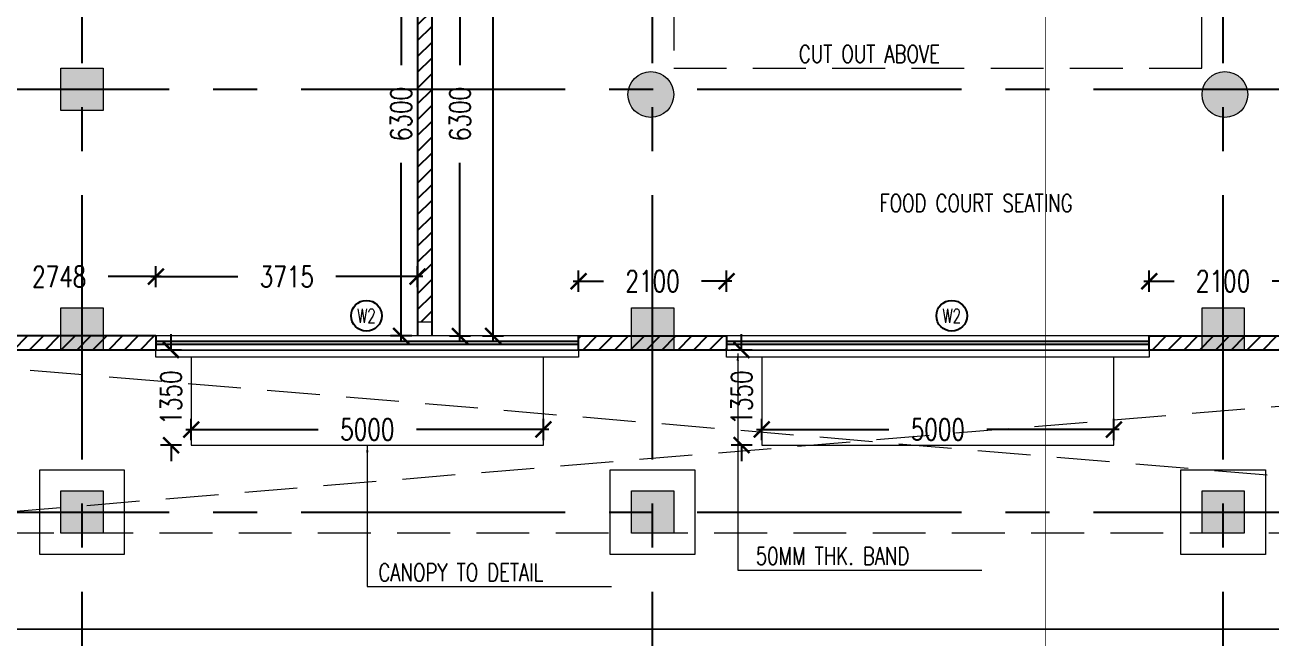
# Model space of a CAD drawing. Header units: millimetres. Extents: x -2076597 to 16308595, y -4402071 to 17875273.
# Drawn here: x -2051059 to -2033367, y -4239598 to -4230897 of the extents above; entities that cross this region are included whole.
import ezdxf
from ezdxf.enums import TextEntityAlignment as Align
from ezdxf.lldxf.tags import DXFTag

# ---------------------------------------------------------------- set-up
doc = ezdxf.new("R2010")
doc.units = ezdxf.units.MM
for name, pattern in [('CENTER', [50.8, 31.75, -6.35, 6.35, -6.35]), ('CENTER2', [1.125, 0.75, -0.125, 0.125, -0.125]), ('DASHDOT', [1, 0.5, -0.25, 0, -0.25]), ('DASHED2', [0.375, 0.25, -0.125]), ('Demolished', [4.8, 3.2, -1.6]), ('Overhead', [3.96875, 2.38125, -1.5875])]:
    doc.linetypes.add(name, pattern=pattern)
for name, color, linetype, lineweight in [('A- GLAZING', 5, 'Continuous', 9), ('A- LIGHT LINE', 8, 'Continuous', 9), ('A- REF LINES', 5, 'Continuous', 9), ('A- SHAFT', 8, 'Continuous', 9), ('A-COL HATCH', 252, 'Continuous', 9), ('A-DETL-DEMO', 6, 'Demolished', 9), ('A-DETL-GENF', 92, 'Continuous', 9), ('A-ELEV FINEWALL', 6, 'Continuous', 9), ('A-FLOR', 1, 'Continuous', 9), ('S-COL HATCH', 251, 'Continuous', 9), ('S-COLS', 7, 'Continuous', 9), ('S-STRS-MBND', 31, 'Overhead', 9)]:
    doc.layers.add(name, color=color, linetype=linetype, lineweight=lineweight)
for name, color, linetype in [('A-DIMS', 4, 'Continuous'), ('A-GRID', 8, 'CENTER'), ('A-PARAPET WALL', 4, 'Continuous'), ('A-SCHED', 1, 'Continuous'), ('A-SETBACK', 3, 'Continuous'), ('A-TXTROOM', 3, 'Continuous'), ('A-WALL', 2, 'Continuous'), ('A-WALL HATCH', 8, 'Continuous'), ('S-GRID', 252, 'CENTER2')]:
    doc.layers.add(name, color=color, linetype=linetype)
doc.styles.add('DIM 100', font='romans.shx', dxfattribs={"width": 0.8})
doc.styles.add('ROMANS', font='romans.shx', dxfattribs={"width": 0.75})
tags = doc.linetypes.add('Sheet-A1-BLOCK-12$0$DASHDOT2', pattern=[0.5, 0.25, -0.125, 0, -0.125]).pattern_tags.tags
tags[10:11] = [DXFTag(74, 4), DXFTag(75, 0), DXFTag(340, '0'), DXFTag(46, 1.0), DXFTag(50, 0.0), DXFTag(44, 0.0), DXFTag(45, 0.0)]
tags[8:9] = [DXFTag(74, 4), DXFTag(75, 0), DXFTag(340, '0'), DXFTag(46, 1.0), DXFTag(50, 0.0), DXFTag(44, 0.0), DXFTag(45, 0.0)]
tags[6:7] = [DXFTag(74, 4), DXFTag(75, 0), DXFTag(340, '0'), DXFTag(46, 1.0), DXFTag(50, 0.0), DXFTag(44, 0.0), DXFTag(45, 0.0)]
tags[4:5] = [DXFTag(74, 4), DXFTag(75, 0), DXFTag(340, '0'), DXFTag(46, 1.0), DXFTag(50, 0.0), DXFTag(44, 0.0), DXFTag(45, 0.0)]
doc.dimstyles.new('1_100 MJR', dxfattribs={"dimscale": 100, "dimtxt": 1.75, "dimasz": 1, "dimexe": 1, "dimexo": 0, "dimgap": 0.09, "dimtad": 0, "dimdsep": 46, "dimtxsty": 'DIM 100', "dimblk": 'ARCHTICK', "dimcen": 0.09, "dimdle": 1, "dimclrd": 8, "dimclre": 8, "dimclrt": 256, "dimazin": 0, "dimtfac": 1, "dimtofl": 0, "dimtmove": 1, "dimatfit": 3, "dimfxl": 0, "dimtolj": 1, "dimtzin": 0, "dimlwd": -1, "dimlwe": -1, "dimarcsym": 0})
doc.dimstyles.new('DIMM-100', dxfattribs={"dimscale": 150, "dimtxt": 2, "dimasz": 1.5, "dimexe": 1, "dimexo": 0, "dimgap": 2, "dimtad": 0, "dimtoh": 1, "dimdec": 0, "dimzin": 0, "dimdsep": 46, "dimtxsty": 'ROMANS', "dimblk": 'ARCHTICK', "dimcen": 1.5, "dimdle": 0.5, "dimclrd": 8, "dimclre": 8, "dimclrt": 256, "dimazin": 0, "dimtfac": 1, "dimtdec": 0, "dimtix": 1, "dimtofl": 0, "dimtmove": 2, "dimatfit": 3, "dimldrblk": 'DOT', "dimfxl": 0, "dimtolj": 1, "dimtzin": 0, "dimarcsym": 0})
pattern_1 = [(45, (-2740619.58, -3139859.15), (-112.253202, 112.253202), [])]

# ---------------------------------------------------------------- blocks, each defined once
blk = doc.blocks.new('Family - ___-240295-0_ ground floor')
at = {"layer": 'A-SETBACK', "linetype": 'DASHDOT', "lineweight": -2, "ltscale": 2000, "const_width": 25}
blk.add_lwpolyline([(76480, 233663), (47866, 236124), (29166, 193452), (70915, 193452)], close=True, dxfattribs=at)
blk = doc.blocks.new('_ArchTick')
at = {"color": 0, "linetype": 'ByBlock', "const_width": 0.15}
blk.add_lwpolyline([(-0.5, -0.5), (0.5, 0.5)], dxfattribs=at)
blk = doc.blocks.new('*D553')
at = {"layer": 'A-DIMS', "color": 8, "lineweight": -2, "transparency": 16777216}
for p, q in [((-2035098, -4234684), (-2035098, -4234384)), ((-2032998, -4234684), (-2032998, -4234384)), ((-2035173, -4234534), (-2034744, -4234534)), ((-2032923, -4234534), (-2033351, -4234534))]:
    blk.add_line(p, q, dxfattribs=at)
at = {"layer": 'Defpoints', "color": 0, "transparency": 16777216}
for p in [(-2035098, -4234534), (-2035098, -4235311), (-2032998, -4235311)]:
    blk.add_point(p, dxfattribs=at)
at = {"layer": 'A-DIMS', "color": 8, "lineweight": -2, "transparency": 16777216, "xscale": 225, "yscale": 225, "zscale": 225, "rotation": 180}
blk.add_blockref('_ArchTick', (-2035098, -4234534), dxfattribs=at)
at = {"layer": 'A-DIMS', "color": 8, "lineweight": -2, "transparency": 16777216, "xscale": 225, "yscale": 225, "zscale": 225}
blk.add_blockref('_ArchTick', (-2032998, -4234534), dxfattribs=at)
at = {"layer": 'A-DIMS', "transparency": 16777216, "insert": (-2034048, -4234534), "char_height": 300, "attachment_point": 5, "style": 'ROMANS'}
blk.add_mtext('\\A1;2100', dxfattribs=at)
blk = doc.blocks.new('_Dot')
at = {"color": 0, "linetype": 'ByBlock', "lineweight": -2}
blk.add_line((-0.5, 0), (-1, 0), dxfattribs=at)
at = {"color": 0, "linetype": 'ByBlock', "const_width": 0.5}
blk.add_lwpolyline([(-0.25, 0, 1), (0.25, 0, 1)], format="xyb", close=True, dxfattribs=at)
blk = doc.blocks.new('*D554')
at = {"layer": 'A-DIMS', "color": 8, "lineweight": -2, "transparency": 16777216}
for p, q in [((-2043198, -4234684), (-2043198, -4234384)), ((-2041098, -4234684), (-2041098, -4234384)), ((-2043273, -4234534), (-2042844, -4234534)), ((-2041023, -4234534), (-2041451, -4234534))]:
    blk.add_line(p, q, dxfattribs=at)
at = {"layer": 'Defpoints', "color": 0, "transparency": 16777216}
for p in [(-2043198, -4234534), (-2043198, -4235311), (-2041098, -4235311)]:
    blk.add_point(p, dxfattribs=at)
at = {"layer": 'A-DIMS', "color": 8, "lineweight": -2, "transparency": 16777216, "xscale": 225, "yscale": 225, "zscale": 225, "rotation": 180}
blk.add_blockref('_ArchTick', (-2043198, -4234534), dxfattribs=at)
at = {"layer": 'A-DIMS', "color": 8, "lineweight": -2, "transparency": 16777216, "xscale": 225, "yscale": 225, "zscale": 225}
blk.add_blockref('_ArchTick', (-2041098, -4234534), dxfattribs=at)
at = {"layer": 'A-DIMS', "transparency": 16777216, "insert": (-2042148, -4234534), "char_height": 300, "attachment_point": 5, "style": 'ROMANS'}
blk.add_mtext('\\A1;2100', dxfattribs=at)
blk = doc.blocks.new('*D555')
at = {"layer": 'A-DIMS', "color": 8, "lineweight": -2, "transparency": 16777216}
for p, q in [((-2044563, -4217911), (-2044263, -4217911)), ((-2044413, -4217836), (-2044413, -4225823)), ((-2044413, -4235386), (-2044413, -4227398)), ((-2044563, -4235311), (-2044263, -4235311))]:
    blk.add_line(p, q, dxfattribs=at)
at = {"layer": 'Defpoints', "color": 0, "transparency": 16777216}
for p in [(-2045283, -4217911), (-2044413, -4217911), (-2045283, -4235311)]:
    blk.add_point(p, dxfattribs=at)
at = {"layer": 'A-DIMS', "color": 8, "lineweight": -2, "transparency": 16777216, "xscale": 225, "yscale": 225, "zscale": 225}
for p, rotation in [((-2044413, -4217911), 90), ((-2044413, -4235311), 270)]:
    blk.add_blockref('_ArchTick', p, dxfattribs=dict(at, rotation=rotation))
at = {"layer": 'A-DIMS', "transparency": 16777216, "insert": (-2044413, -4226611), "char_height": 300, "attachment_point": 5, "rotation": 90, "style": 'ROMANS'}
blk.add_mtext('\\A1;17400', dxfattribs=at)
blk = doc.blocks.new('*D556')
at = {"layer": 'A-DIMS', "color": 8, "lineweight": -2, "transparency": 16777216}
for p, q in [((-2044883, -4228936), (-2044883, -4231469)), ((-2045033, -4229011), (-2044733, -4229011)), ((-2044883, -4235386), (-2044883, -4232852)), ((-2045033, -4235311), (-2044733, -4235311))]:
    blk.add_line(p, q, dxfattribs=at)
at = {"layer": 'Defpoints', "color": 0, "transparency": 16777216}
for p in [(-2045283, -4229011), (-2044883, -4229011), (-2045283, -4235311)]:
    blk.add_point(p, dxfattribs=at)
at = {"layer": 'A-DIMS', "color": 8, "lineweight": -2, "transparency": 16777216, "xscale": 225, "yscale": 225, "zscale": 225}
for p, rotation in [((-2044883, -4229011), 90), ((-2044883, -4235311), 270)]:
    blk.add_blockref('_ArchTick', p, dxfattribs=dict(at, rotation=rotation))
at = {"layer": 'A-DIMS', "transparency": 16777216, "insert": (-2044883, -4232161), "char_height": 300, "attachment_point": 5, "rotation": 90, "style": 'ROMANS'}
blk.add_mtext('\\A1;6300', dxfattribs=at)
blk = doc.blocks.new('SOP')
at = {"layer": 'A-SCHED', "color": 8}
blk.add_circle((0, 0), 218, dxfattribs=at)
at = {"layer": 'A-SCHED', "style": 'ROMANS', "width": 0.7}
blk.add_attdef('D2', text='', height=200, dxfattribs=at).set_placement((0, 0), align=Align.MIDDLE_CENTER)
blk = doc.blocks.new('*D561')
at = {"layer": 'A-DIMS', "color": 8, "lineweight": -2, "transparency": 16777216}
for p, q in [((-2009118, -4234911), (-2009118, -4234686)), ((-2009268, -4234911), (-2008968, -4234911)), ((-2009268, -4235311), (-2008968, -4235311)), ((-2009118, -4235311), (-2009118, -4235536))]:
    blk.add_line(p, q, dxfattribs=at)
at = {"layer": 'Defpoints', "color": 0, "transparency": 16777216}
for p in [(-2033748, -4234911), (-2009118, -4234911), (-2009445, -4235311, 0)]:
    blk.add_point(p, dxfattribs=at)
at = {"layer": 'A-DIMS', "color": 8, "lineweight": -2, "transparency": 16777216, "xscale": 225, "yscale": 225, "zscale": 225}
for p, rotation in [((-2009118, -4234911), 270), ((-2009118, -4235311), 90)]:
    blk.add_blockref('_ArchTick', p, dxfattribs=dict(at, rotation=rotation))
at = {"layer": 'A-DIMS', "transparency": 16777216, "insert": (-2009118, -4235111), "char_height": 300, "attachment_point": 5, "rotation": 90, "style": 'ROMANS'}
blk.add_mtext('\\A1;400', dxfattribs=at)
blk = doc.blocks.new('*D563')
at = {"layer": 'A-DIMS', "color": 8, "lineweight": -2, "transparency": 16777216}
for p, q in [((-2051946, -4234619), (-2051946, -4234319)), ((-2049198, -4234619), (-2049198, -4234319)), ((-2052021, -4234469), (-2051268, -4234469)), ((-2049123, -4234469), (-2049876, -4234469))]:
    blk.add_line(p, q, dxfattribs=at)
at = {"layer": 'Defpoints', "color": 0, "transparency": 16777216}
for p in [(-2051946, -4234469), (-2051946, -4235311), (-2049198, -4235311)]:
    blk.add_point(p, dxfattribs=at)
at = {"layer": 'A-DIMS', "color": 8, "lineweight": -2, "transparency": 16777216, "xscale": 225, "yscale": 225, "zscale": 225, "rotation": 180}
blk.add_blockref('_ArchTick', (-2051946, -4234469), dxfattribs=at)
at = {"layer": 'A-DIMS', "color": 8, "lineweight": -2, "transparency": 16777216, "xscale": 225, "yscale": 225, "zscale": 225}
blk.add_blockref('_ArchTick', (-2049198, -4234469), dxfattribs=at)
at = {"layer": 'A-DIMS', "transparency": 16777216, "insert": (-2050572, -4234469), "char_height": 300, "attachment_point": 5, "style": 'ROMANS'}
blk.add_mtext('\\A1;2748', dxfattribs=at)
blk = doc.blocks.new('*D564')
at = {"layer": 'A-DIMS', "color": 8, "lineweight": -2, "transparency": 16777216}
for p, q in [((-2049198, -4234619), (-2049198, -4234319)), ((-2045483, -4234619), (-2045483, -4234319)), ((-2049273, -4234469), (-2048037, -4234469)), ((-2045408, -4234469), (-2046644, -4234469))]:
    blk.add_line(p, q, dxfattribs=at)
at = {"layer": 'Defpoints', "color": 0, "transparency": 16777216}
for p in [(-2045483, -4234469), (-2049198, -4235311), (-2045483, -4235311)]:
    blk.add_point(p, dxfattribs=at)
at = {"layer": 'A-DIMS', "color": 8, "lineweight": -2, "transparency": 16777216, "xscale": 225, "yscale": 225, "zscale": 225, "rotation": 180}
blk.add_blockref('_ArchTick', (-2049198, -4234469), dxfattribs=at)
at = {"layer": 'A-DIMS', "color": 8, "lineweight": -2, "transparency": 16777216, "xscale": 225, "yscale": 225, "zscale": 225}
blk.add_blockref('_ArchTick', (-2045483, -4234469), dxfattribs=at)
at = {"layer": 'A-DIMS', "transparency": 16777216, "insert": (-2047340, -4234469), "char_height": 300, "attachment_point": 5, "style": 'ROMANS'}
blk.add_mtext('\\A1;3715', dxfattribs=at)
blk = doc.blocks.new('*D566')
at = {"layer": 'A-DIMS', "color": 8, "lineweight": -2, "transparency": 16777216}
for p, q in [((-2048984, -4235511), (-2048984, -4235286)), ((-2048834, -4235511), (-2049134, -4235511)), ((-2048834, -4236861), (-2049134, -4236861)), ((-2048984, -4236861), (-2048984, -4237086))]:
    blk.add_line(p, q, dxfattribs=at)
at = {"layer": 'Defpoints', "color": 0, "transparency": 16777216}
for p in [(-2048984, -4235511), (-2048698, -4235511), (-2048698, -4236861)]:
    blk.add_point(p, dxfattribs=at)
at = {"layer": 'A-DIMS', "color": 8, "lineweight": -2, "transparency": 16777216, "xscale": 225, "yscale": 225, "zscale": 225}
for p, rotation in [((-2048984, -4235511), 270), ((-2048984, -4236861), 90)]:
    blk.add_blockref('_ArchTick', p, dxfattribs=dict(at, rotation=rotation))
at = {"layer": 'A-DIMS', "transparency": 16777216, "insert": (-2048984, -4236186), "char_height": 300, "attachment_point": 5, "rotation": 90, "style": 'ROMANS'}
blk.add_mtext('\\A1;1350', dxfattribs=at)
blk = doc.blocks.new('*D567')
at = {"layer": 'A-DIMS', "color": 8, "lineweight": -2, "transparency": 16777216}
for p, q in [((-2048698, -4236789), (-2048698, -4236489)), ((-2043698, -4236789), (-2043698, -4236489)), ((-2048773, -4236639), (-2046894, -4236639)), ((-2043623, -4236639), (-2045501, -4236639))]:
    blk.add_line(p, q, dxfattribs=at)
at = {"layer": 'Defpoints', "color": 0, "transparency": 16777216}
for p in [(-2043698, -4236639), (-2048698, -4236861), (-2043698, -4236861)]:
    blk.add_point(p, dxfattribs=at)
at = {"layer": 'A-DIMS', "color": 8, "lineweight": -2, "transparency": 16777216, "xscale": 225, "yscale": 225, "zscale": 225, "rotation": 180}
blk.add_blockref('_ArchTick', (-2048698, -4236639), dxfattribs=at)
at = {"layer": 'A-DIMS', "color": 8, "lineweight": -2, "transparency": 16777216, "xscale": 225, "yscale": 225, "zscale": 225}
blk.add_blockref('_ArchTick', (-2043698, -4236639), dxfattribs=at)
at = {"layer": 'A-DIMS', "transparency": 16777216, "insert": (-2046198, -4236639), "char_height": 300, "attachment_point": 5, "style": 'ROMANS'}
blk.add_mtext('\\A1;5000', dxfattribs=at)
blk = doc.blocks.new('*D176')
at = {"layer": 'A-DIMS', "color": 8, "lineweight": -2, "transparency": 16777216}
for p, q in [((-2040884, -4235511), (-2040884, -4235286)), ((-2040734, -4235511), (-2041034, -4235511)), ((-2040734, -4236861), (-2041034, -4236861)), ((-2040884, -4236861), (-2040884, -4237086))]:
    blk.add_line(p, q, dxfattribs=at)
at = {"layer": 'Defpoints', "color": 0, "transparency": 16777216}
for p in [(-2040884, -4235511), (-2040598, -4235511), (-2040598, -4236861)]:
    blk.add_point(p, dxfattribs=at)
at = {"layer": 'A-DIMS', "color": 8, "lineweight": -2, "transparency": 16777216, "xscale": 225, "yscale": 225, "zscale": 225}
for p, rotation in [((-2040884, -4235511), 270), ((-2040884, -4236861), 90)]:
    blk.add_blockref('_ArchTick', p, dxfattribs=dict(at, rotation=rotation))
at = {"layer": 'A-DIMS', "transparency": 16777216, "insert": (-2040884, -4236186), "char_height": 300, "attachment_point": 5, "rotation": 90, "style": 'ROMANS'}
blk.add_mtext('\\A1;1350', dxfattribs=at)
blk = doc.blocks.new('*D177')
at = {"layer": 'A-DIMS', "color": 8, "lineweight": -2, "transparency": 16777216}
for p, q in [((-2040598, -4236789), (-2040598, -4236489)), ((-2035598, -4236789), (-2035598, -4236489)), ((-2040673, -4236639), (-2038794, -4236639)), ((-2035523, -4236639), (-2037401, -4236639))]:
    blk.add_line(p, q, dxfattribs=at)
at = {"layer": 'Defpoints', "color": 0, "transparency": 16777216}
for p in [(-2035598, -4236639), (-2040598, -4236861), (-2035598, -4236861)]:
    blk.add_point(p, dxfattribs=at)
at = {"layer": 'A-DIMS', "color": 8, "lineweight": -2, "transparency": 16777216, "xscale": 225, "yscale": 225, "zscale": 225, "rotation": 180}
blk.add_blockref('_ArchTick', (-2040598, -4236639), dxfattribs=at)
at = {"layer": 'A-DIMS', "color": 8, "lineweight": -2, "transparency": 16777216, "xscale": 225, "yscale": 225, "zscale": 225}
blk.add_blockref('_ArchTick', (-2035598, -4236639), dxfattribs=at)
at = {"layer": 'A-DIMS', "transparency": 16777216, "insert": (-2038098, -4236639), "char_height": 300, "attachment_point": 5, "style": 'ROMANS'}
blk.add_mtext('\\A1;5000', dxfattribs=at)
blk = doc.blocks.new('*D584')
at = {"layer": 'A-DIMS', "color": 8, "lineweight": -2, "transparency": 16777216}
for p, q in [((-2045718, -4228936), (-2045718, -4231469)), ((-2045568, -4229011), (-2045868, -4229011)), ((-2045718, -4235386), (-2045718, -4232852)), ((-2045568, -4235311), (-2045868, -4235311))]:
    blk.add_line(p, q, dxfattribs=at)
at = {"layer": 'Defpoints', "color": 0, "transparency": 16777216}
for p in [(-2045483, -4229011), (-2045718, -4235311), (-2045483, -4235311)]:
    blk.add_point(p, dxfattribs=at)
at = {"layer": 'A-DIMS', "color": 8, "lineweight": -2, "transparency": 16777216, "xscale": 225, "yscale": 225, "zscale": 225}
for p, rotation in [((-2045718, -4229011), 90), ((-2045718, -4235311), 270)]:
    blk.add_blockref('_ArchTick', p, dxfattribs=dict(at, rotation=rotation))
at = {"layer": 'A-DIMS', "transparency": 16777216, "insert": (-2045718, -4232161), "char_height": 300, "attachment_point": 5, "rotation": 90, "style": 'ROMANS'}
blk.add_mtext('\\A1;6300', dxfattribs=at)
blk = doc.blocks.new('COLUMN 1')
at = {"layer": 'A-COL HATCH'}
for points in [[(686386.2, -1019374.1), (685786.2, -1019374.1), (685786.2, -1018774.1), (686386.2, -1018774.1)], [(686386.2, -1022774.1), (685786.2, -1022774.1), (685786.2, -1022174.1), (686386.2, -1022174.1)], [(694486.2, -1022774.1), (693886.2, -1022774.1), (693886.2, -1022174.1), (694486.2, -1022174.1)], [(702586.2, -1022774.1), (701986.2, -1022774.1), (701986.2, -1022174.1), (702586.2, -1022174.1)], [(686386.2, -1025374.1), (685786.2, -1025374.1), (685786.2, -1024774.1), (686386.2, -1024774.1)], [(694486.2, -1025374.1), (693886.2, -1025374.1), (693886.2, -1024774.1), (694486.2, -1024774.1)], [(702586.2, -1025374.1), (701986.2, -1025374.1), (701986.2, -1024774.1), (702586.2, -1024774.1)]]:
    blk.add_hatch(color=256, dxfattribs=at).paths.add_polyline_path(points)
at = {"layer": 'S-COL HATCH'}
for points in [[(686386.2, -1019374.1), (685786.2, -1019374.1), (685786.2, -1018774.1), (686386.2, -1018774.1)], [(686386.2, -1022774.1), (685786.2, -1022774.1), (685786.2, -1022174.1), (686386.2, -1022174.1)], [(694486.2, -1022774.1), (693886.2, -1022774.1), (693886.2, -1022174.1), (694486.2, -1022174.1)], [(702586.2, -1022774.1), (701986.2, -1022774.1), (701986.2, -1022174.1), (702586.2, -1022174.1)], [(686386.2, -1025374.1), (685786.2, -1025374.1), (685786.2, -1024774.1), (686386.2, -1024774.1)], [(694486.2, -1025374.1), (693886.2, -1025374.1), (693886.2, -1024774.1), (694486.2, -1024774.1)], [(702586.2, -1025374.1), (701986.2, -1025374.1), (701986.2, -1024774.1), (702586.2, -1024774.1)]]:
    blk.add_hatch(color=256, dxfattribs=at).paths.add_polyline_path(points)
h = blk.add_hatch(color=256, dxfattribs=at)
edge = h.paths.add_edge_path()
edge.add_arc((694161.2, -1019149.1), 325, 0, 360)
h = blk.add_hatch(color=256, dxfattribs=at)
edge = h.paths.add_edge_path()
edge.add_arc((702311.2, -1019149.1), 325, 0, 360)
at = {"layer": 'S-COLS'}
for points in [[(686386.2, -1019374.1), (685786.2, -1019374.1), (685786.2, -1018774.1), (686386.2, -1018774.1)], [(686386.2, -1019374.1), (685786.2, -1019374.1), (685786.2, -1018774.1), (686386.2, -1018774.1)], [(686386.2, -1022774.1), (685786.2, -1022774.1), (685786.2, -1022174.1), (686386.2, -1022174.1)], [(686386.2, -1022774.1), (685786.2, -1022774.1), (685786.2, -1022174.1), (686386.2, -1022174.1)], [(694486.2, -1022774.1), (693886.2, -1022774.1), (693886.2, -1022174.1), (694486.2, -1022174.1)], [(694486.2, -1022774.1), (693886.2, -1022774.1), (693886.2, -1022174.1), (694486.2, -1022174.1)], [(702586.2, -1022774.1), (701986.2, -1022774.1), (701986.2, -1022174.1), (702586.2, -1022174.1)], [(702586.2, -1022774.1), (701986.2, -1022774.1), (701986.2, -1022174.1), (702586.2, -1022174.1)], [(686386.2, -1025374.1), (685786.2, -1025374.1), (685786.2, -1024774.1), (686386.2, -1024774.1)], [(686386.2, -1025374.1), (685786.2, -1025374.1), (685786.2, -1024774.1), (686386.2, -1024774.1)], [(694486.2, -1025374.1), (693886.2, -1025374.1), (693886.2, -1024774.1), (694486.2, -1024774.1)], [(694486.2, -1025374.1), (693886.2, -1025374.1), (693886.2, -1024774.1), (694486.2, -1024774.1)], [(702586.2, -1025374.1), (701986.2, -1025374.1), (701986.2, -1024774.1), (702586.2, -1024774.1)], [(702586.2, -1025374.1), (701986.2, -1025374.1), (701986.2, -1024774.1), (702586.2, -1024774.1)]]:
    blk.add_lwpolyline(points, close=True, dxfattribs=at)
for centre in [(694161.2, -1019149.1), (702311.2, -1019149.1)]:
    blk.add_circle(centre, 325, dxfattribs=at)
at = {"layer": 'S-GRID', "ltscale": 5000}
for p, q in [((686086.2, -1035578.8), (686086.2, -974750.2)), ((694186.2, -1035578.8), (694186.2, -974750.2)), ((702286.2, -1035578.8), (702286.2, -974750.2)), ((661071.4, -1019074.1), (726350.7, -1019074.1)), ((661071.4, -1025074.1), (726350.7, -1025074.1))]:
    blk.add_line(p, q, dxfattribs=at)
blk = doc.blocks.new('SEC LINES')
at = {"layer": 'A-ELEV FINEWALL', "color": 7, "linetype": 'Sheet-A1-BLOCK-12$0$DASHDOT2', "ltscale": 4000, "const_width": 10}
blk.add_lwpolyline([(-3838666, -18329573), (-3838666, -18385694)], dxfattribs=at)

msp = doc.modelspace()

# ---------------------------------------------------------------- hatches: boundary and pattern name
at = {"layer": 'A-WALL HATCH'}
h = msp.add_hatch(dxfattribs=at)
h.set_pattern_fill('ANSI31', color=256, scale=50)
h.set_pattern_definition(pattern_1)
h.paths.add_polyline_path([(-2045283.1, -4229010.5), (-2045483.1, -4229010.5), (-2045483.1, -4231810.5), (-2045283.1, -4231810.5)])
h.paths.add_polyline_path([(-2045283.1, -4231810.5), (-2045483.1, -4231810.5), (-2045483.1, -4235110.5), (-2045283.1, -4235110.5)])
h.paths.add_polyline_path([(-2045483.1, -4224010.5), (-2045483.1, -4224810.5), (-2046483.1, -4224810.5), (-2046483.1, -4224010.5)], flags=17)
h.paths.add_polyline_path([(-2045483.1, -4224010.5), (-2045283.1, -4224010.5), (-2045283.1, -4223710.5), (-2045483.1, -4223710.5), (-2045483.1, -4223810.5), (-2046483.1, -4223810.5), (-2046483.1, -4223710.5), (-2046583.1, -4223710.5), (-2046583.1, -4223810.5), (-2049947.9, -4223810.5), (-2049947.9, -4224010.5), (-2046683.1, -4224010.5), (-2046683.1, -4224910.5), (-2045483.1, -4224910.5), (-2045483.1, -4227510.5), (-2045283.1, -4227510.5), (-2045283.1, -4224810.5), (-2045483.1, -4224810.5)])
h.paths.add_polyline_path([(-2046483.1, -4223710.5), (-2046483.1, -4223210.5), (-2046583.1, -4223210.5), (-2046583.1, -4223710.5)])
h.paths.add_polyline_path([(-2045883.1, -4223210.5), (-2045883.1, -4223310.5), (-2045483.1, -4223310.5), (-2045483.1, -4223710.5), (-2045283.1, -4223710.5), (-2045283.1, -4217910.5), (-2045483.1, -4217910.5), (-2045483.1, -4223210.5)])
h = msp.add_hatch(dxfattribs=at)
h.set_pattern_fill('ANSI31', color=256, scale=50)
h.set_pattern_definition(pattern_1)
h.paths.add_polyline_path([(-2050247.9, -4235310.5), (-2051946.2, -4235310.5), (-2051946.2, -4235510.5), (-2050247.9, -4235510.5)])
h.paths.add_polyline_path([(-2049197.9, -4235310.5), (-2050247.9, -4235310.5), (-2050247.9, -4235510.5), (-2049197.9, -4235510.5)])
h.paths.add_polyline_path([(-2042147.9, -4235310.5), (-2043197.9, -4235310.5), (-2043197.9, -4235510.5), (-2042147.9, -4235510.5)])
h.paths.add_polyline_path([(-2041097.9, -4235310.5), (-2042147.9, -4235310.5), (-2042147.9, -4235510.5), (-2041097.9, -4235510.5)])
h.paths.add_polyline_path([(-2032997.9, -4235310.5), (-2035097.9, -4235310.5), (-2035097.9, -4235510.5), (-2032997.9, -4235510.5)])
h.paths.add_polyline_path([(-2025422.9, -4235310.5), (-2026997.9, -4235310.5), (-2026997.9, -4235510.5), (-2025422.9, -4235510.5)])

# ---------------------------------------------------------------- linework, layer by layer
at = {"layer": 'A- GLAZING'}
for p, q in [((-2043197.9, -4235310.5), (-2049197.9, -4235310.5)), ((-2035097.9, -4235310.5), (-2041097.9, -4235310.5)), ((-2043197.9, -4235510.5), (-2049197.9, -4235510.5)), ((-2035097.9, -4235510.5), (-2041097.9, -4235510.5))]:
    msp.add_line(p, q, dxfattribs=at)
msp.add_lwpolyline([(-2045283.1, -4235310.5), (-2045483.1, -4235310.5), (-2045483.1, -4235110.5), (-2045283.1, -4235110.5)], close=True, dxfattribs=at)
at = {"layer": 'A- LIGHT LINE'}
for p, q in [((-2040938.7, -4238635.9), (-2037472.4, -4238635.9)), ((-2046197.9, -4238868.4), (-2042731.6, -4238868.4))]:
    msp.add_line(p, q, dxfattribs=at)
at = {"layer": 'A- SHAFT', "linetype": 'DASHED2', "ltscale": 3000}
for p, q in [((-2023647.9, -4235510.5), (-2054874.6, -4238110.5)), ((-2054346.2, -4235510.5), (-2023647.9, -4238110.5)), ((-2023647.9, -4238110.5), (-2054874.6, -4238110.5))]:
    msp.add_line(p, q, dxfattribs=at)
msp.add_lwpolyline([(-2041847.9, -4230510.5), (-2041847.9, -4231510.5), (-2034347.9, -4231510.5), (-2034347.9, -4230510.5)], dxfattribs=at)
at = {"layer": 'A-DETL-DEMO', "color": 8, "linetype": 'Continuous', "ltscale": 1.1}
for points in [[(-2049647.9, -4238410.5), (-2050847.9, -4238410.5), (-2050847.9, -4237210.6), (-2049647.9, -4237210.6)], [(-2041547.9, -4238410.5), (-2042747.9, -4238410.5), (-2042747.9, -4237210.6), (-2041547.9, -4237210.6)], [(-2033447.9, -4238410.5), (-2034647.9, -4238410.5), (-2034647.9, -4237210.6), (-2033447.9, -4237210.6)]]:
    msp.add_lwpolyline(points, close=True, dxfattribs=at)
at = {"layer": 'A-FLOR'}
for points in [[(-2043197.9, -4235610.5), (-2049197.9, -4235610.5), (-2049197.9, -4235510.5), (-2043197.9, -4235510.5)], [(-2035097.9, -4235610.5), (-2041097.9, -4235610.5), (-2041097.9, -4235510.5), (-2035097.9, -4235510.5)]]:
    msp.add_lwpolyline(points, close=True, dxfattribs=at)
at = {"layer": 'A-PARAPET WALL'}
for p, q in [((-2043197.9, -4235390.5), (-2049197.9, -4235390.5)), ((-2043197.9, -4235430.5), (-2049197.9, -4235430.5)), ((-2035097.9, -4235390.5), (-2041097.9, -4235390.5)), ((-2035097.9, -4235430.5), (-2041097.9, -4235430.5))]:
    msp.add_line(p, q, dxfattribs=at)
at = {"layer": 'A-WALL'}
for p, q in [((-2045483.1, -4229010.5), (-2045483.1, -4235310.5)), ((-2045283.1, -4229010.5), (-2045283.1, -4235310.5)), ((-2049197.9, -4235310.5), (-2051946.2, -4235310.5)), ((-2049197.9, -4235310.5), (-2049197.9, -4235510.5)), ((-2049197.9, -4235510.5), (-2051946.2, -4235510.5))]:
    msp.add_line(p, q, dxfattribs=at)
for points in [[(-2043197.9, -4235310.5), (-2041097.9, -4235310.5), (-2041097.9, -4235510.5), (-2043197.9, -4235510.5)], [(-2035097.9, -4235310.5), (-2032997.9, -4235310.5), (-2032997.9, -4235510.5), (-2035097.9, -4235510.5)]]:
    msp.add_lwpolyline(points, close=True, dxfattribs=at)
at = {"layer": 'S-STRS-MBND', "linetype": 'Continuous', "ltscale": 0.09}
for points in [[(-2048568.5, -4235510.5), (-2048697.9, -4235510.5)], [(-2048697.9, -4235610.5), (-2048697.9, -4236860.5), (-2043697.9, -4236860.5), (-2043697.9, -4235610.5)], [(-2043697.9, -4235510.5), (-2043697.9, -4235510.5), (-2044197.9, -4235510.5)], [(-2040468.5, -4235510.5), (-2040597.9, -4235510.5)], [(-2040597.9, -4235610.5), (-2040597.9, -4236860.5), (-2035597.9, -4236860.5), (-2035597.9, -4235610.5)], [(-2035597.9, -4235510.5), (-2036097.9, -4235510.5)]]:
    msp.add_lwpolyline(points, dxfattribs=at)

# ---------------------------------------------------------------- block references
at = {"layer": 'A- REF LINES'}
msp.add_blockref('SEC LINES', (1802100.7, 14138502.7), dxfattribs=at)
at = {"layer": 'A-DETL-GENF', "color": 8}
msp.add_blockref('Family - ___-240295-0_ ground floor', (-2094762.5, -4432922.9), dxfattribs=at)
at = {"layer": 'A-GRID', "color": 8}
msp.add_blockref('COLUMN 1', (-2736334, -3212736.4), dxfattribs=at)
at = {"layer": 'A-SCHED'}
for p in [(-2046210.4, -4235024.5), (-2037901, -4235024.5)]:
    msp.add_blockref('SOP', p, dxfattribs=at).add_auto_attribs({'D2': 'W2'})

# ---------------------------------------------------------------- texts
at = {"layer": 'A-TXTROOM', "char_height": 250.282, "width": 3684.893, "attachment_point": 1, "style": 'ROMANS'}
for s, insert in [('CUT OUT ABOVE', (-2040071.1, -4231185, 0)), ('FOOD COURT SEATING', (-2038927, -4233300, 0)), ('\\pi613.38;50MM THK. BAND', (-2041295.5, -4238308.4, 0)), ('\\pi515.06;CANOPY TO DETAIL', (-2046554.7, -4238541, 0))]:
    msp.add_mtext(s, dxfattribs=dict(at, insert=insert))

# ---------------------------------------------------------------- dimensions: what is measured, and where the dimension line sits
at = {"layer": 'A-DIMS'}
for base, p1, p2, picture, middle in [((-2044412.5, -4217910.5), (-2045283.1, -4235310.5), (-2045283.1, -4217910.5), '*D555', (-2044412.5, -4226610.5)), ((-2044883.2, -4229010.5), (-2045283.1, -4235310.5), (-2045283.1, -4229010.5), '*D556', (-2044883.2, -4232160.5)), ((-2009117.6, -4234910.5), (-2009445.2, -4235310.5, 0), (-2033747.9, -4234910.5), '*D561', (-2009117.6, -4235110.5))]:
    dim = msp.add_linear_dim(base=base, p1=p1, p2=p2, angle=90, dimstyle='DIMM-100', override={"dimfxlon": 1}, dxfattribs=at)
    dim.commit()
    dim.dimension.update_dxf_attribs({"geometry": picture, "text_midpoint": middle})
for p1, p2, distance, picture, middle in [((-2045483.1, -4229010.5), (-2045483.1, -4235310.5), -235.2, '*D584', (-2045718.3, -4232160.5)), ((-2048697.9, -4236860.5), (-2048697.9, -4235510.5), 286.6, '*D566', (-2048984.5, -4236185.5)), ((-2040597.9, -4236860.5), (-2040597.9, -4235510.5), 286.6, '*D176', (-2040884.5, -4236185.5)), ((-2048697.9, -4236860.5), (-2043697.9, -4236860.5), 221.5, '*D567', (-2046197.9, -4236639)), ((-2040597.9, -4236860.5), (-2035597.9, -4236860.5), 221.5, '*D177', (-2038097.9, -4236639))]:
    dim = msp.add_aligned_dim(p1=p1, p2=p2, distance=distance, dimstyle='DIMM-100', override={"dimfxlon": 1}, dxfattribs=at)
    dim.commit()
    dim.dimension.update_dxf_attribs({"geometry": picture, "text_midpoint": middle})
for base, p1, p2, picture, middle in [((-2051946.2, -4234468.8), (-2049197.9, -4235310.5), (-2051946.2, -4235310.5), '*D563', (-2050572.1, -4234468.8)), ((-2045483.1, -4234468.8), (-2049197.9, -4235310.5), (-2045483.1, -4235310.5), '*D564', (-2047340.5, -4234468.8)), ((-2043197.9, -4234534.2), (-2041097.9, -4235310.5), (-2043197.9, -4235310.5), '*D554', (-2042147.9, -4234534.2)), ((-2035097.9, -4234534.2), (-2032997.9, -4235310.5), (-2035097.9, -4235310.5), '*D553', (-2034047.9, -4234534.2))]:
    dim = msp.add_linear_dim(base=base, p1=p1, p2=p2, dimstyle='DIMM-100', override={"dimfxlon": 1}, dxfattribs=at)
    dim.commit()
    dim.dimension.update_dxf_attribs({"geometry": picture, "text_midpoint": middle})

# ---------------------------------------------------------------- leaders
at = {"layer": 'A- LIGHT LINE'}
for points in [[(-2040938.7, -4235560.5), (-2040938.7, -4238635.9)], [(-2046197.9, -4236860.5), (-2046197.9, -4238868.4)]]:
    msp.add_leader(points, dimstyle='1_100 MJR', dxfattribs=at)

doc.saveas('drawing.dxf')
